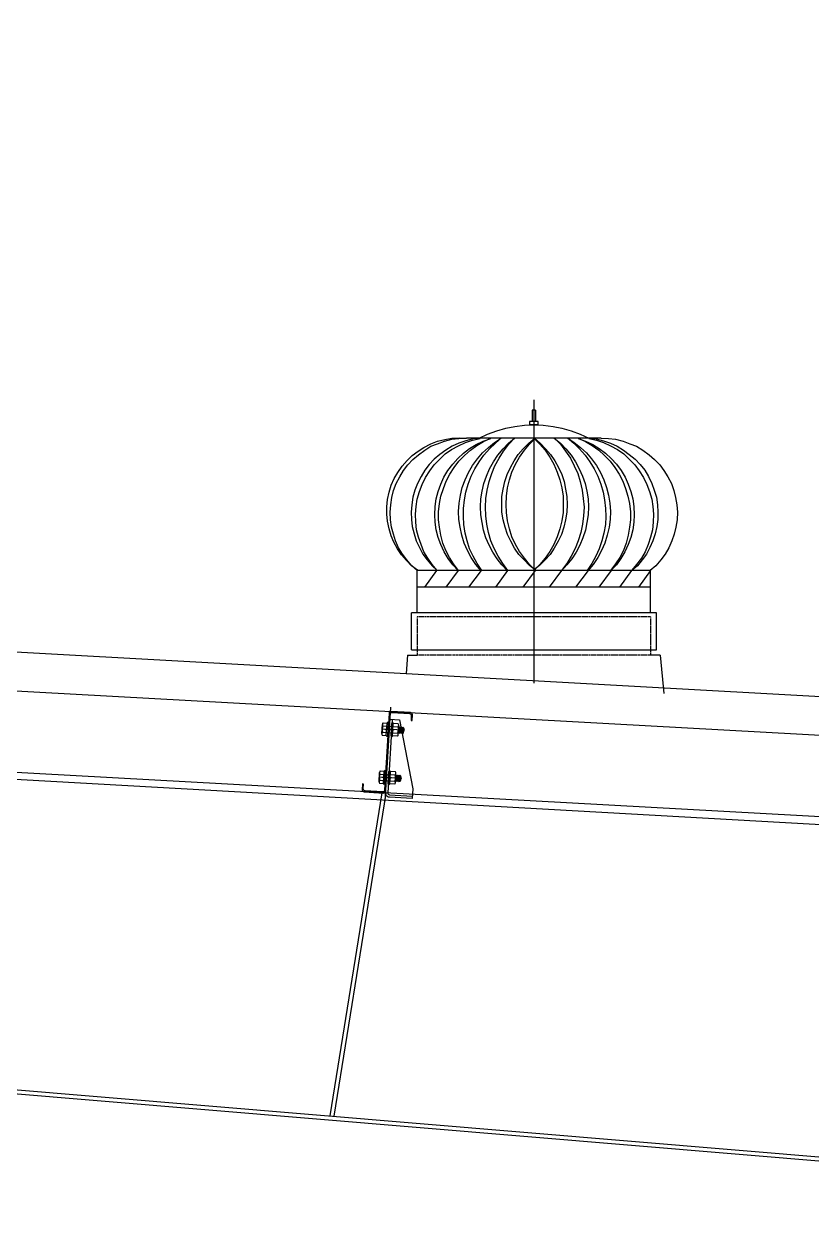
# Model space of a CAD drawing. Header units: metres. Extents: x 31037 to 31490, y -4422 to -3483.
# Drawn here: x 31289.725 to 31291.752, y -4401.51 to -4398.418 of the extents above; entities that cross this region are included whole.
import ezdxf

# ---------------------------------------------------------------- set-up
doc = ezdxf.new("R2010")
doc.units = ezdxf.units.M
doc.header["$LTSCALE"] = 30
doc.header["$MEASUREMENT"] = 0
doc.linetypes.add('DASHDOT', pattern=[1, 0.5, -0.25, 0, -0.25])
doc.layers.get('0').update_dxf_attribs({"color": 30, "lineweight": 40})
for name, color, linetype in [('JSC-1A-Thin', 254, 'Continuous'), ('JSC-G-Grid Line', 250, 'DASHDOT'), ('JSC-U-Steel', 21, 'Continuous'), ('STEEL', 33, 'Continuous')]:
    doc.layers.add(name, color=color, linetype=linetype)
doc.layers.add('JSC-4D-Bolt', color=240, linetype='Continuous', lineweight=18)

msp = doc.modelspace()

# ---------------------------------------------------------------- linework, layer by layer
at = {"color": 0, "lineweight": 25}
for p, q in [((31290.64554, -4400.39571, -0.00012), (31290.51204, -4401.2273, -0.00012)), ((31290.65541, -4400.39729, -0.00012), (31290.52204, -4401.22813, -0.00012))]:
    msp.add_line(p, q, dxfattribs=at)
for points in [[(31167.82867, -4400.32318), (31195.40861, -4398.41783), (31224.35861, -4400.41783), (31260.50861, -4398.41783), (31295.28496, -4400.34183)], [(31167.83556, -4400.42294), (31195.40861, -4398.51807), (31224.35792, -4400.51802), (31260.50861, -4398.51798), (31295.27944, -4400.44168)]]:
    msp.add_lwpolyline(points, dxfattribs=at)
at = {"layer": 'JSC-1A-Thin', "color": 0, "lineweight": 25, "extrusion": (-0.000697341, -0.000131776, 1)}
msp.add_line((31291.36108, -4400.04138, 0.00046), (31291.37091, -4400.14009, 0.00046), dxfattribs=at)
at = {"layer": 'JSC-1A-Thin', "color": 0, "linetype": 'DASHDOT', "lineweight": 25, "extrusion": (-0.000697341, -0.000131776, 1), "elevation": -21.24047}
msp.add_lwpolyline([(31291.02879, -4399.38743), (31291.02879, -4400.11695)], dxfattribs=at)
at = {"layer": 'JSC-1A-Thin', "color": 0, "lineweight": 25, "extrusion": (-0.000697341, -0.000131776, 1), "elevation": -21.24047}
for points in [[(31291.03353, -4399.41381), (31291.02473, -4399.41381)], [(31291.02473, -4399.41381), (31291.02473, -4399.44357)], [(31291.03353, -4399.41381), (31291.03353, -4399.44357)], [(31290.8881, -4399.48618), (31290.90974, -4399.47604), (31290.93342, -4399.46724), (31290.95709, -4399.46048), (31290.98009, -4399.45574), (31291.00512, -4399.45236), (31291.02879, -4399.45169), (31291.05314, -4399.45236), (31291.07817, -4399.45574), (31291.10117, -4399.46048), (31291.12484, -4399.46724), (31291.14784, -4399.47604), (31291.17016, -4399.48618)], [(31291.04029, -4399.44357), (31291.01729, -4399.44357), (31291.01729, -4399.45101), (31291.04029, -4399.45101), (31291.04029, -4399.44357)], [(31290.72982, -4399.82574), (31290.71426, -4399.81424), (31290.70141, -4399.80071), (31290.68856, -4399.78651), (31290.67841, -4399.77095), (31290.66894, -4399.75404), (31290.6615, -4399.73781), (31290.65677, -4399.71954), (31290.65271, -4399.69993), (31290.65068, -4399.68166), (31290.65068, -4399.66273), (31290.65271, -4399.64379), (31290.65677, -4399.62552), (31290.66218, -4399.60726), (31290.66962, -4399.59035), (31290.67909, -4399.57412), (31290.68991, -4399.55856), (31290.70276, -4399.54368), (31290.71561, -4399.53083), (31290.73117, -4399.51933), (31290.74605, -4399.50986), (31290.76364, -4399.50106), (31290.78122, -4399.4943), (31290.79949, -4399.48956), (31290.81775, -4399.48618), (31290.83669, -4399.48551), (31290.85563, -4399.48618)], [(31290.72914, -4399.82642), (31290.71494, -4399.81424), (31290.70208, -4399.79936), (31290.69059, -4399.78448), (31290.68112, -4399.76825), (31290.673, -4399.75066), (31290.66759, -4399.73307), (31290.66285, -4399.71481), (31290.66015, -4399.69587), (31290.65947, -4399.67693), (31290.66082, -4399.65799), (31290.66353, -4399.63905), (31290.66826, -4399.62079), (31290.67503, -4399.6032), (31290.68382, -4399.58561), (31290.69397, -4399.56938), (31290.70479, -4399.55518), (31290.71764, -4399.54097), (31290.73185, -4399.5288), (31290.74808, -4399.51662), (31290.76364, -4399.50715), (31290.78122, -4399.50039), (31290.79881, -4399.49362), (31290.81775, -4399.48889), (31290.83601, -4399.48686), (31290.85495, -4399.48618)], [(31290.89148, -4399.48618), (31290.87254, -4399.48821), (31290.8536, -4399.49295), (31290.83601, -4399.49903), (31290.81843, -4399.50715), (31290.80287, -4399.51662), (31290.78731, -4399.52812), (31290.77243, -4399.54029), (31290.75958, -4399.55382), (31290.74808, -4399.5687), (31290.73861, -4399.58494), (31290.72982, -4399.60252), (31290.72305, -4399.62011), (31290.71764, -4399.63837), (31290.71494, -4399.65731), (31290.71358, -4399.67625), (31290.71426, -4399.69519), (31290.71629, -4399.71346), (31290.72102, -4399.7324), (31290.72644, -4399.74998), (31290.73455, -4399.76757), (31290.74335, -4399.78448), (31290.75417, -4399.79936), (31290.76702, -4399.81424), (31290.78055, -4399.82642), (31290.7677, -4399.81154), (31290.7562, -4399.7953), (31290.74605, -4399.77839), (31290.73861, -4399.76013), (31290.73185, -4399.74119), (31290.72711, -4399.72225), (31290.72508, -4399.70263), (31290.72441, -4399.68166), (31290.72576, -4399.66205), (31290.72914, -4399.64311), (31290.73455, -4399.62349), (31290.74132, -4399.60523), (31290.75011, -4399.58764), (31290.76093, -4399.57006), (31290.77243, -4399.55518), (31290.78664, -4399.54029), (31290.80084, -4399.52677), (31290.81707, -4399.51527), (31290.83466, -4399.5058), (31290.85292, -4399.49768), (31290.87119, -4399.49159), (31290.8908, -4399.48686)], [(31290.83398, -4399.82642), (31290.82046, -4399.81221), (31290.80828, -4399.79598), (31290.79813, -4399.77839), (31290.78934, -4399.76013), (31290.78258, -4399.74187), (31290.77784, -4399.72225), (31290.77514, -4399.70263), (31290.77446, -4399.68302), (31290.77514, -4399.66205), (31290.77784, -4399.64243), (31290.78258, -4399.62349), (31290.78934, -4399.60455), (31290.79746, -4399.58629), (31290.8076, -4399.56938), (31290.82046, -4399.55315), (31290.83331, -4399.53827), (31290.84819, -4399.52474), (31290.86375, -4399.51256), (31290.88066, -4399.50242), (31290.89892, -4399.49362), (31290.91786, -4399.48686)], [(31290.83398, -4399.82574), (31290.82181, -4399.80951), (31290.81166, -4399.79327), (31290.80219, -4399.77501), (31290.79475, -4399.75607), (31290.78934, -4399.73578), (31290.78596, -4399.71549), (31290.78393, -4399.69587), (31290.78393, -4399.67558), (31290.78596, -4399.65461), (31290.79002, -4399.63499), (31290.79611, -4399.61538), (31290.80355, -4399.59644), (31290.81302, -4399.57885), (31290.82384, -4399.56126), (31290.83601, -4399.54503), (31290.85022, -4399.53083), (31290.86578, -4399.5173), (31290.88201, -4399.50512), (31290.8996, -4399.49498), (31290.91786, -4399.48618)], [(31290.89216, -4399.82642), (31290.8793, -4399.81086), (31290.86781, -4399.79327), (31290.85834, -4399.77501), (31290.84954, -4399.75607), (31290.84345, -4399.73578), (31290.8394, -4399.71549), (31290.83601, -4399.69519), (31290.83534, -4399.6749), (31290.83669, -4399.65326), (31290.84007, -4399.63296), (31290.84481, -4399.61335), (31290.85225, -4399.59373), (31290.86104, -4399.57479), (31290.87119, -4399.55653), (31290.88404, -4399.53962), (31290.89689, -4399.52406), (31290.91245, -4399.50986), (31290.92801, -4399.497), (31290.94559, -4399.48551)], [(31290.89486, -4399.82642), (31290.88269, -4399.80883), (31290.87254, -4399.78989), (31290.86375, -4399.77095), (31290.85766, -4399.75066), (31290.85225, -4399.73037), (31290.84887, -4399.70872), (31290.84751, -4399.68775), (31290.84819, -4399.66678), (31290.85022, -4399.64514), (31290.8536, -4399.62485), (31290.85969, -4399.60455), (31290.86781, -4399.58426), (31290.87727, -4399.56532), (31290.8881, -4399.54706), (31290.90027, -4399.53015), (31290.91448, -4399.51391), (31290.93003, -4399.49903), (31290.94559, -4399.48551)], [(31291.20195, -4399.48618), (31290.85563, -4399.48618)], [(31290.96115, -4399.82709), (31290.94695, -4399.81221), (31290.93477, -4399.79665), (31290.92327, -4399.77907), (31290.9138, -4399.76148), (31290.90568, -4399.74254), (31290.8996, -4399.72293), (31290.89554, -4399.70331), (31290.89216, -4399.68302), (31290.89148, -4399.66273), (31290.89216, -4399.64243), (31290.89554, -4399.62214), (31290.90027, -4399.60252), (31290.90704, -4399.58359), (31290.91515, -4399.56465), (31290.9253, -4399.54706), (31290.93612, -4399.53015), (31290.94965, -4399.51391), (31290.96386, -4399.49903), (31290.97941, -4399.48618)], [(31290.96183, -4399.82642), (31290.94897, -4399.80883), (31290.9368, -4399.78989), (31290.92665, -4399.77027), (31290.91854, -4399.74998), (31290.91245, -4399.72901), (31290.90771, -4399.70737), (31290.90501, -4399.68572), (31290.90433, -4399.6634), (31290.90568, -4399.64176), (31290.90839, -4399.62011), (31290.9138, -4399.59779), (31290.92057, -4399.5775), (31290.92868, -4399.55721), (31290.9395, -4399.53759), (31290.951, -4399.51933), (31290.96453, -4399.50174), (31290.98009, -4399.48551)], [(31291.03285, -4399.82574), (31291.01729, -4399.81356), (31291.00376, -4399.79936), (31290.99024, -4399.78516), (31290.97941, -4399.76892), (31290.96927, -4399.75133), (31290.96115, -4399.73375), (31290.95506, -4399.71481), (31290.95033, -4399.69587), (31290.94695, -4399.67625), (31290.94627, -4399.65664), (31290.94695, -4399.63635), (31290.95033, -4399.61741), (31290.95439, -4399.59779), (31290.96047, -4399.57953), (31290.96859, -4399.56126), (31290.97806, -4399.54435), (31290.98888, -4399.52812), (31291.00173, -4399.51324), (31291.01594, -4399.49903), (31291.0315, -4399.48618)], [(31291.03285, -4399.82642), (31291.01729, -4399.81154), (31291.00444, -4399.7953), (31290.99159, -4399.77771), (31290.98144, -4399.75945), (31290.97265, -4399.73984), (31290.96656, -4399.71954), (31290.96115, -4399.69857), (31290.95844, -4399.67761), (31290.95777, -4399.65664), (31290.95844, -4399.63499), (31290.96115, -4399.61402), (31290.96656, -4399.59373), (31290.97265, -4399.57344), (31290.98144, -4399.55315), (31290.99159, -4399.53488), (31291.00444, -4399.5173), (31291.01729, -4399.50174), (31291.03285, -4399.48618)], [(31291.03014, -4399.48618), (31291.04502, -4399.49903), (31291.05923, -4399.51324), (31291.07208, -4399.52812), (31291.0829, -4399.54435), (31291.09237, -4399.56126), (31291.10049, -4399.57953), (31291.10658, -4399.59779), (31291.11064, -4399.61741), (31291.11402, -4399.63635), (31291.11469, -4399.65664), (31291.11402, -4399.67625), (31291.11064, -4399.69587), (31291.1059, -4399.71481), (31291.09981, -4399.73375), (31291.0917, -4399.75133), (31291.08155, -4399.76892), (31291.07073, -4399.78516), (31291.05788, -4399.79936), (31291.04367, -4399.81356), (31291.02811, -4399.82574)], [(31291.02879, -4399.48618), (31291.04435, -4399.50174), (31291.05788, -4399.5173), (31291.07005, -4399.53488), (31291.0802, -4399.55315), (31291.08899, -4399.57344), (31291.09576, -4399.59373), (31291.10049, -4399.61402), (31291.10387, -4399.63499), (31291.10455, -4399.65664), (31291.10387, -4399.67761), (31291.10049, -4399.69857), (31291.09576, -4399.71954), (31291.08899, -4399.73984), (31291.0802, -4399.75945), (31291.07005, -4399.77771), (31291.05788, -4399.7953), (31291.04435, -4399.81154), (31291.02879, -4399.82642)], [(31291.08155, -4399.48551), (31291.09711, -4399.50174), (31291.11064, -4399.51933), (31291.12281, -4399.53759), (31291.13296, -4399.55721), (31291.14175, -4399.5775), (31291.14784, -4399.59779), (31291.15325, -4399.62011), (31291.15596, -4399.64176), (31291.15799, -4399.6634), (31291.15663, -4399.68572), (31291.15393, -4399.70737), (31291.14987, -4399.72901), (31291.1431, -4399.74998), (31291.13499, -4399.77027), (31291.12484, -4399.78989), (31291.11334, -4399.80883), (31291.09981, -4399.82642)], [(31291.08155, -4399.48618), (31291.09711, -4399.49903), (31291.11131, -4399.51391), (31291.12484, -4399.53015), (31291.13566, -4399.54706), (31291.14581, -4399.56465), (31291.15393, -4399.58359), (31291.16069, -4399.60252), (31291.16543, -4399.62214), (31291.16881, -4399.64243), (31291.16948, -4399.66273), (31291.16881, -4399.68302), (31291.16543, -4399.70331), (31291.16137, -4399.72293), (31291.15528, -4399.74254), (31291.14716, -4399.76148), (31291.13769, -4399.77907), (31291.12619, -4399.79665), (31291.11402, -4399.81221), (31291.09981, -4399.82709)], [(31291.11537, -4399.48551), (31291.13296, -4399.497), (31291.14919, -4399.50986), (31291.16407, -4399.52406), (31291.1776, -4399.53962), (31291.18978, -4399.55653), (31291.19992, -4399.57479), (31291.20872, -4399.59373), (31291.21616, -4399.61335), (31291.22089, -4399.63296), (31291.22427, -4399.65326), (31291.22563, -4399.6749), (31291.22495, -4399.69519), (31291.22224, -4399.71549), (31291.21751, -4399.73578), (31291.21142, -4399.75607), (31291.20263, -4399.77501), (31291.19316, -4399.79327), (31291.18166, -4399.81086), (31291.16881, -4399.82642)], [(31291.11537, -4399.48551), (31291.13161, -4399.49903), (31291.14649, -4399.51391), (31291.16069, -4399.53015), (31291.17287, -4399.54706), (31291.18369, -4399.56532), (31291.19316, -4399.58426), (31291.20128, -4399.60455), (31291.20736, -4399.62485), (31291.21075, -4399.64514), (31291.21345, -4399.66678), (31291.21413, -4399.68775), (31291.21277, -4399.70872), (31291.20872, -4399.73037), (31291.20398, -4399.75066), (31291.19722, -4399.77095), (31291.18842, -4399.78989), (31291.17828, -4399.80883), (31291.1661, -4399.82642)], [(31291.1431, -4399.48618), (31291.16137, -4399.49498), (31291.17895, -4399.50512), (31291.19586, -4399.5173), (31291.21075, -4399.53083), (31291.22495, -4399.54503), (31291.23713, -4399.56126), (31291.24795, -4399.57885), (31291.25742, -4399.59644), (31291.26486, -4399.61538), (31291.27095, -4399.63499), (31291.275, -4399.65461), (31291.27771, -4399.67558), (31291.27771, -4399.69587), (31291.275, -4399.71549), (31291.27162, -4399.73578), (31291.26621, -4399.75607), (31291.25945, -4399.77501), (31291.24998, -4399.79327), (31291.23915, -4399.80951), (31291.22698, -4399.82574)], [(31291.1431, -4399.48686), (31291.16204, -4399.49362), (31291.18031, -4399.50242), (31291.19722, -4399.51256), (31291.21345, -4399.52474), (31291.22766, -4399.53827), (31291.24118, -4399.55315), (31291.25336, -4399.56938), (31291.26351, -4399.58629), (31291.27162, -4399.60455), (31291.27839, -4399.62349), (31291.28312, -4399.64243), (31291.2865, -4399.66205), (31291.28718, -4399.68302), (31291.2865, -4399.70263), (31291.28312, -4399.72225), (31291.27839, -4399.74187), (31291.27162, -4399.76013), (31291.26283, -4399.77839), (31291.25268, -4399.79598), (31291.24118, -4399.81221), (31291.22698, -4399.82642)], [(31291.17016, -4399.48618), (31291.1891, -4399.48821), (31291.20804, -4399.49295), (31291.22563, -4399.49903), (31291.24321, -4399.50715), (31291.25945, -4399.51662), (31291.27433, -4399.52812), (31291.28921, -4399.54029), (31291.30206, -4399.55382), (31291.31424, -4399.5687), (31291.32371, -4399.58494), (31291.3325, -4399.60252), (31291.33859, -4399.62011), (31291.344, -4399.63837), (31291.3467, -4399.65731), (31291.34806, -4399.67625), (31291.34738, -4399.69519), (31291.34535, -4399.71346), (31291.34129, -4399.7324), (31291.3352, -4399.74998), (31291.32709, -4399.76757), (31291.31829, -4399.78448), (31291.30747, -4399.79936), (31291.2953, -4399.81424), (31291.28109, -4399.82642)], [(31291.17016, -4399.48686), (31291.18978, -4399.49159), (31291.20804, -4399.49768), (31291.2263, -4399.5058), (31291.24389, -4399.51527), (31291.26012, -4399.52677), (31291.27433, -4399.54029), (31291.28853, -4399.55518), (31291.30003, -4399.57006), (31291.31085, -4399.58764), (31291.31965, -4399.60523), (31291.32641, -4399.62349), (31291.3325, -4399.64311), (31291.3352, -4399.66205), (31291.33656, -4399.68166), (31291.33588, -4399.70263), (31291.33385, -4399.72225), (31291.32912, -4399.74119), (31291.32303, -4399.76013), (31291.31491, -4399.77839), (31291.30544, -4399.7953), (31291.29327, -4399.81154), (31291.28042, -4399.82642)], [(31291.20195, -4399.48618), (31291.22089, -4399.48686), (31291.23915, -4399.48889), (31291.25877, -4399.49362), (31291.27568, -4399.50039), (31291.29327, -4399.50715), (31291.3095, -4399.51662), (31291.32573, -4399.5288), (31291.33926, -4399.54097), (31291.35279, -4399.55518), (31291.36361, -4399.56938), (31291.37376, -4399.58561), (31291.38255, -4399.6032), (31291.38932, -4399.62079), (31291.39338, -4399.63905), (31291.39676, -4399.65799), (31291.39811, -4399.67693), (31291.39743, -4399.69587), (31291.39405, -4399.71481), (31291.38999, -4399.73307), (31291.38391, -4399.75066), (31291.37579, -4399.76825), (31291.36632, -4399.78448), (31291.3555, -4399.79936), (31291.34265, -4399.81424), (31291.32844, -4399.82642)], [(31291.32912, -4399.82642), (31290.72914, -4399.82642)], [(31290.72914, -4399.93532), (31290.72914, -4399.82642)], [(31290.77852, -4399.82642), (31290.7474, -4399.86971)], [(31290.83398, -4399.82642), (31290.80219, -4399.86971)], [(31290.89351, -4399.82642), (31290.86104, -4399.86971)], [(31290.96115, -4399.82642), (31290.93003, -4399.86971)], [(31291.03217, -4399.82642), (31291.00038, -4399.86971)], [(31291.09981, -4399.82642), (31291.0687, -4399.86971)], [(31291.16881, -4399.82642), (31291.13634, -4399.86971)], [(31291.22766, -4399.82642), (31291.19586, -4399.86971)], [(31291.28042, -4399.82642), (31291.2493, -4399.86971)], [(31291.32912, -4399.82642), (31291.298, -4399.86971)], [(31291.32912, -4399.93532), (31291.32912, -4399.82642)], [(31291.32912, -4399.86971), (31290.72914, -4399.86971)], [(31291.344, -4399.93532), (31290.71426, -4399.93532)], [(31290.71426, -4400.03069), (31291.344, -4400.03069), (31291.344, -4399.93532)], [(31290.71426, -4400.03069), (31290.71426, -4399.93532)], [(31290.73049, -4399.94546), (31290.72914, -4399.94546)], [(31290.72914, -4399.94546), (31290.72914, -4399.94682)], [(31290.72914, -4399.94817), (31290.72914, -4399.94952)], [(31290.72914, -4399.95088), (31290.72914, -4399.95223)], [(31290.72914, -4399.95291), (31290.72914, -4399.95493)], [(31290.72914, -4399.95561), (31290.72914, -4399.95832)], [(31290.72914, -4399.95899), (31290.72914, -4399.96035)], [(31290.73252, -4399.94546), (31290.73117, -4399.94546)], [(31290.73523, -4399.94546), (31290.73388, -4399.94546)], [(31290.73861, -4399.94546), (31290.73591, -4399.94546)], [(31290.74064, -4399.94546), (31290.73929, -4399.94546)], [(31290.74335, -4399.94546), (31290.74199, -4399.94546)], [(31290.74605, -4399.94546), (31290.74402, -4399.94546)], [(31290.74943, -4399.94546), (31290.7474, -4399.94546)], [(31290.75146, -4399.94546), (31290.75011, -4399.94546)], [(31290.75417, -4399.94546), (31290.75282, -4399.94546)], [(31290.75755, -4399.94546), (31290.75484, -4399.94546)], [(31290.75958, -4399.94546), (31290.75823, -4399.94546)], [(31290.76229, -4399.94546), (31290.76093, -4399.94546)], [(31290.76567, -4399.94546), (31290.76296, -4399.94546)], [(31290.76837, -4399.94546), (31290.76634, -4399.94546)], [(31290.7704, -4399.94546), (31290.76905, -4399.94546)], [(31290.77311, -4399.94546), (31290.77175, -4399.94546)], [(31290.77649, -4399.94546), (31290.77446, -4399.94546)], [(31290.77852, -4399.94546), (31290.77717, -4399.94546)], [(31290.78122, -4399.94546), (31290.77987, -4399.94546)], [(31290.78461, -4399.94546), (31290.7819, -4399.94546)], [(31290.78731, -4399.94546), (31290.78528, -4399.94546)], [(31290.78934, -4399.94546), (31290.78799, -4399.94546)], [(31290.79272, -4399.94546), (31290.79069, -4399.94546)], [(31290.79543, -4399.94546), (31290.7934, -4399.94546)], [(31290.79746, -4399.94546), (31290.79611, -4399.94546)], [(31290.80016, -4399.94546), (31290.79881, -4399.94546)], [(31290.80355, -4399.94546), (31290.80084, -4399.94546)], [(31290.80625, -4399.94546), (31290.80422, -4399.94546)], [(31290.80828, -4399.94546), (31290.80693, -4399.94546)], [(31290.81166, -4399.94546), (31290.80963, -4399.94546)], [(31290.81437, -4399.94546), (31290.81234, -4399.94546)], [(31290.8164, -4399.94546), (31290.81505, -4399.94546)], [(31290.8191, -4399.94546), (31290.81775, -4399.94546)], [(31290.82249, -4399.94546), (31290.82046, -4399.94546)], [(31290.82519, -4399.94546), (31290.82316, -4399.94546)], [(31290.82722, -4399.94546), (31290.82587, -4399.94546)], [(31290.8306, -4399.94546), (31290.82925, -4399.94546)], [(31290.83331, -4399.94546), (31290.83128, -4399.94546)], [(31290.83534, -4399.94546), (31290.83398, -4399.94546)], [(31290.83872, -4399.94546), (31290.83669, -4399.94546)], [(31290.84143, -4399.94546), (31290.8394, -4399.94546)], [(31290.84413, -4399.94546), (31290.8421, -4399.94546)], [(31290.84616, -4399.94546), (31290.84481, -4399.94546)], [(31290.84954, -4399.94546), (31290.84819, -4399.94546)], [(31290.85225, -4399.94546), (31290.85022, -4399.94546)], [(31290.85428, -4399.94546), (31290.85292, -4399.94546)], [(31290.85766, -4399.94546), (31290.85563, -4399.94546)], [(31290.86036, -4399.94546), (31290.85834, -4399.94546)], [(31290.86307, -4399.94546), (31290.86104, -4399.94546)], [(31290.86578, -4399.94546), (31290.86375, -4399.94546)], [(31290.86848, -4399.94546), (31290.86713, -4399.94546)], [(31290.87119, -4399.94546), (31290.86916, -4399.94546)], [(31290.87322, -4399.94546), (31290.87186, -4399.94546)], [(31290.8766, -4399.94546), (31290.87525, -4399.94546)], [(31290.8793, -4399.94546), (31290.87727, -4399.94546)], [(31290.88201, -4399.94546), (31290.87998, -4399.94546)], [(31290.88472, -4399.94546), (31290.88269, -4399.94546)], [(31290.88742, -4399.94546), (31290.88607, -4399.94546)], [(31290.89013, -4399.94546), (31290.8881, -4399.94546)], [(31290.89216, -4399.94546), (31290.8908, -4399.94546)], [(31290.89554, -4399.94546), (31290.89419, -4399.94546)], [(31290.89824, -4399.94546), (31290.89621, -4399.94546)], [(31290.90095, -4399.94546), (31290.89892, -4399.94546)], [(31290.90365, -4399.94546), (31290.9023, -4399.94546)], [(31290.90636, -4399.94546), (31290.90501, -4399.94546)], [(31290.90907, -4399.94546), (31290.90704, -4399.94546)], [(31290.91177, -4399.94546), (31290.90974, -4399.94546)], [(31290.91448, -4399.94546), (31290.91312, -4399.94546)], [(31290.91718, -4399.94546), (31290.91515, -4399.94546)], [(31290.92057, -4399.94546), (31290.91786, -4399.94546)], [(31290.92259, -4399.94546), (31290.92124, -4399.94546)], [(31290.9253, -4399.94546), (31290.92395, -4399.94546)], [(31290.92801, -4399.94546), (31290.92598, -4399.94546)], [(31290.93071, -4399.94546), (31290.92868, -4399.94546)], [(31290.93342, -4399.94546), (31290.93206, -4399.94546)], [(31290.93612, -4399.94546), (31290.93409, -4399.94546)], [(31290.9395, -4399.94546), (31290.9368, -4399.94546)], [(31290.94153, -4399.94546), (31290.94018, -4399.94546)], [(31290.94424, -4399.94546), (31290.94289, -4399.94546)], [(31290.94695, -4399.94546), (31290.94492, -4399.94546)], [(31290.95033, -4399.94546), (31290.9483, -4399.94546)], [(31290.95236, -4399.94546), (31290.951, -4399.94546)], [(31290.95506, -4399.94546), (31290.95303, -4399.94546)], [(31290.95844, -4399.94546), (31290.95574, -4399.94546)], [(31290.96047, -4399.94546), (31290.95912, -4399.94546)], [(31290.96318, -4399.94546), (31290.96183, -4399.94546)], [(31290.96656, -4399.94546), (31290.96386, -4399.94546)], [(31290.96927, -4399.94546), (31290.96724, -4399.94546)], [(31290.9713, -4399.94546), (31290.96994, -4399.94546)], [(31290.974, -4399.94546), (31290.97197, -4399.94546)], [(31290.97738, -4399.94546), (31290.97535, -4399.94546)], [(31290.97941, -4399.94546), (31290.97806, -4399.94546)], [(31290.98212, -4399.94546), (31290.98077, -4399.94546)], [(31290.9855, -4399.94546), (31290.98279, -4399.94546)], [(31290.98821, -4399.94546), (31290.98618, -4399.94546)], [(31290.99024, -4399.94546), (31290.98888, -4399.94546)], [(31290.99362, -4399.94546), (31290.99091, -4399.94546)], [(31290.99632, -4399.94546), (31290.99429, -4399.94546)], [(31290.99835, -4399.94546), (31290.997, -4399.94546)], [(31291.00106, -4399.94546), (31290.99971, -4399.94546)], [(31291.00444, -4399.94546), (31291.00173, -4399.94546)], [(31291.00715, -4399.94546), (31291.00512, -4399.94546)], [(31291.00917, -4399.94546), (31291.00782, -4399.94546)], [(31291.01256, -4399.94546), (31291.00985, -4399.94546)], [(31291.01526, -4399.94546), (31291.01323, -4399.94546)], [(31291.01729, -4399.94546), (31291.01594, -4399.94546)], [(31291.02, -4399.94546), (31291.01864, -4399.94546)], [(31291.02338, -4399.94546), (31291.02135, -4399.94546)], [(31291.02609, -4399.94546), (31291.02406, -4399.94546)], [(31291.02811, -4399.94546), (31291.02676, -4399.94546)], [(31291.0315, -4399.94546), (31291.02879, -4399.94546)], [(31291.0342, -4399.94546), (31291.03217, -4399.94546)], [(31291.03623, -4399.94546), (31291.03488, -4399.94546)], [(31291.03961, -4399.94546), (31291.03758, -4399.94546)], [(31291.04232, -4399.94546), (31291.04029, -4399.94546)], [(31291.04502, -4399.94546), (31291.043, -4399.94546)], [(31291.04705, -4399.94546), (31291.0457, -4399.94546)], [(31291.05044, -4399.94546), (31291.04841, -4399.94546)], [(31291.05314, -4399.94546), (31291.05111, -4399.94546)], [(31291.05517, -4399.94546), (31291.05382, -4399.94546)], [(31291.05855, -4399.94546), (31291.05652, -4399.94546)], [(31291.06126, -4399.94546), (31291.05923, -4399.94546)], [(31291.06396, -4399.94546), (31291.06193, -4399.94546)], [(31291.06667, -4399.94546), (31291.06464, -4399.94546)], [(31291.06938, -4399.94546), (31291.06735, -4399.94546)], [(31291.07208, -4399.94546), (31291.07005, -4399.94546)], [(31291.07411, -4399.94546), (31291.07276, -4399.94546)], [(31291.07749, -4399.94546), (31291.07614, -4399.94546)], [(31291.0802, -4399.94546), (31291.07817, -4399.94546)], [(31291.0829, -4399.94546), (31291.08087, -4399.94546)], [(31291.08561, -4399.94546), (31291.08358, -4399.94546)], [(31291.08831, -4399.94546), (31291.08629, -4399.94546)], [(31291.09102, -4399.94546), (31291.08899, -4399.94546)], [(31291.09305, -4399.94546), (31291.0917, -4399.94546)], [(31291.09643, -4399.94546), (31291.09508, -4399.94546)], [(31291.09914, -4399.94546), (31291.09711, -4399.94546)], [(31291.10184, -4399.94546), (31291.09981, -4399.94546)], [(31291.10455, -4399.94546), (31291.1032, -4399.94546)], [(31291.10725, -4399.94546), (31291.10523, -4399.94546)], [(31291.10996, -4399.94546), (31291.10793, -4399.94546)], [(31291.11267, -4399.94546), (31291.11064, -4399.94546)], [(31291.11537, -4399.94546), (31291.11402, -4399.94546)], [(31291.11808, -4399.94546), (31291.11605, -4399.94546)], [(31291.12146, -4399.94546), (31291.11875, -4399.94546)], [(31291.12349, -4399.94546), (31291.12214, -4399.94546)], [(31291.12619, -4399.94546), (31291.12416, -4399.94546)], [(31291.1289, -4399.94546), (31291.12687, -4399.94546)], [(31291.13161, -4399.94546), (31291.12958, -4399.94546)], [(31291.13431, -4399.94546), (31291.13296, -4399.94546)], [(31291.13702, -4399.94546), (31291.13499, -4399.94546)], [(31291.1404, -4399.94546), (31291.13769, -4399.94546)], [(31291.14243, -4399.94546), (31291.14107, -4399.94546)], [(31291.14513, -4399.94546), (31291.1431, -4399.94546)], [(31291.14784, -4399.94546), (31291.14581, -4399.94546)], [(31291.15054, -4399.94546), (31291.14919, -4399.94546)], [(31291.15325, -4399.94546), (31291.1519, -4399.94546)], [(31291.15596, -4399.94546), (31291.15393, -4399.94546)], [(31291.15934, -4399.94546), (31291.15663, -4399.94546)], [(31291.16137, -4399.94546), (31291.16001, -4399.94546)], [(31291.16407, -4399.94546), (31291.16204, -4399.94546)], [(31291.16745, -4399.94546), (31291.16475, -4399.94546)], [(31291.16948, -4399.94546), (31291.16813, -4399.94546)], [(31291.17219, -4399.94546), (31291.17084, -4399.94546)], [(31291.1749, -4399.94546), (31291.17287, -4399.94546)], [(31291.17828, -4399.94546), (31291.17625, -4399.94546)], [(31291.18031, -4399.94546), (31291.17895, -4399.94546)], [(31291.18301, -4399.94546), (31291.18098, -4399.94546)], [(31291.18639, -4399.94546), (31291.18369, -4399.94546)], [(31291.18842, -4399.94546), (31291.18707, -4399.94546)], [(31291.19113, -4399.94546), (31291.18978, -4399.94546)], [(31291.19451, -4399.94546), (31291.19181, -4399.94546)], [(31291.19722, -4399.94546), (31291.19519, -4399.94546)], [(31291.19925, -4399.94546), (31291.19789, -4399.94546)], [(31291.20195, -4399.94546), (31291.19992, -4399.94546)], [(31291.20533, -4399.94546), (31291.20263, -4399.94546)], [(31291.20736, -4399.94546), (31291.20601, -4399.94546)], [(31291.21007, -4399.94546), (31291.20872, -4399.94546)], [(31291.21345, -4399.94546), (31291.21075, -4399.94546)], [(31291.21616, -4399.94546), (31291.21413, -4399.94546)], [(31291.21819, -4399.94546), (31291.21683, -4399.94546)], [(31291.22089, -4399.94546), (31291.21886, -4399.94546)], [(31291.22427, -4399.94546), (31291.22224, -4399.94546)], [(31291.2263, -4399.94546), (31291.22495, -4399.94546)], [(31291.22901, -4399.94546), (31291.22766, -4399.94546)], [(31291.23239, -4399.94546), (31291.22968, -4399.94546)], [(31291.2351, -4399.94546), (31291.23307, -4399.94546)], [(31291.23713, -4399.94546), (31291.23577, -4399.94546)], [(31291.24051, -4399.94546), (31291.2378, -4399.94546)], [(31291.24321, -4399.94546), (31291.24118, -4399.94546)], [(31291.24524, -4399.94546), (31291.24389, -4399.94546)], [(31291.24795, -4399.94546), (31291.24659, -4399.94546)], [(31291.25133, -4399.94546), (31291.2493, -4399.94546)], [(31291.25404, -4399.94546), (31291.25201, -4399.94546)], [(31291.25606, -4399.94546), (31291.25471, -4399.94546)], [(31291.25945, -4399.94546), (31291.25674, -4399.94546)], [(31291.26215, -4399.94546), (31291.26012, -4399.94546)], [(31291.26418, -4399.94546), (31291.26283, -4399.94546)], [(31291.26756, -4399.94546), (31291.26553, -4399.94546)], [(31291.27027, -4399.94546), (31291.26824, -4399.94546)], [(31291.27297, -4399.94546), (31291.27095, -4399.94546)], [(31291.275, -4399.94546), (31291.27365, -4399.94546)], [(31291.27839, -4399.94546), (31291.27568, -4399.94546)], [(31291.28109, -4399.94546), (31291.27906, -4399.94546)], [(31291.28312, -4399.94546), (31291.28177, -4399.94546)], [(31291.2865, -4399.94546), (31291.28447, -4399.94546)], [(31291.28921, -4399.94546), (31291.28718, -4399.94546)], [(31291.29191, -4399.94546), (31291.28989, -4399.94546)], [(31291.29394, -4399.94546), (31291.29259, -4399.94546)], [(31291.29733, -4399.94546), (31291.2953, -4399.94546)], [(31291.30003, -4399.94546), (31291.298, -4399.94546)], [(31291.30206, -4399.94546), (31291.30071, -4399.94546)], [(31291.30544, -4399.94546), (31291.30409, -4399.94546)], [(31291.30815, -4399.94546), (31291.30612, -4399.94546)], [(31291.31085, -4399.94546), (31291.30882, -4399.94546)], [(31291.31356, -4399.94546), (31291.31153, -4399.94546)], [(31291.31627, -4399.94546), (31291.31424, -4399.94546)], [(31291.31897, -4399.94546), (31291.31694, -4399.94546)], [(31291.321, -4399.94546), (31291.31965, -4399.94546)], [(31291.32438, -4399.94546), (31291.32303, -4399.94546)], [(31291.32709, -4399.94546), (31291.32506, -4399.94546)], [(31291.32912, -4399.94546), (31291.32776, -4399.94546)], [(31291.32912, -4399.94546), (31291.32912, -4399.94682)], [(31291.32912, -4399.94817), (31291.32912, -4399.94952)], [(31291.32912, -4399.95088), (31291.32912, -4399.95223)], [(31291.32912, -4399.95291), (31291.32912, -4399.95493)], [(31291.32912, -4399.95561), (31291.32912, -4399.95832)], [(31291.32912, -4399.95899), (31291.32912, -4399.96035)], [(31290.72914, -4399.96102), (31290.72914, -4399.96305)], [(31290.72914, -4399.96373), (31290.72914, -4399.96643)], [(31290.72914, -4399.96711), (31290.72914, -4399.96846)], [(31290.72914, -4399.96982), (31290.72914, -4399.97117)], [(31290.72914, -4399.97184), (31290.72914, -4399.97387)], [(31290.72914, -4399.97523), (31290.72914, -4399.97726)], [(31290.72914, -4399.97793), (31290.72914, -4399.97929)], [(31290.72914, -4399.97996), (31290.72914, -4399.98199)], [(31290.72914, -4399.98267), (31290.72914, -4399.98537)], [(31290.72914, -4399.98605), (31290.72914, -4399.9874)], [(31290.72914, -4399.98875), (31290.72914, -4399.99011)], [(31291.32912, -4399.96102), (31291.32912, -4399.96305)], [(31291.32912, -4399.96373), (31291.32912, -4399.96643)], [(31291.32912, -4399.96711), (31291.32912, -4399.96846)], [(31291.32912, -4399.96982), (31291.32912, -4399.97117)], [(31291.32912, -4399.97184), (31291.32912, -4399.97387)], [(31291.32912, -4399.97523), (31291.32912, -4399.97726)], [(31291.32912, -4399.97793), (31291.32912, -4399.97929)], [(31291.32912, -4399.97996), (31291.32912, -4399.98199)], [(31291.32912, -4399.98267), (31291.32912, -4399.98537)], [(31291.32912, -4399.98605), (31291.32912, -4399.9874)], [(31291.32912, -4399.98875), (31291.32912, -4399.99011)], [(31290.72914, -4399.99078), (31290.72914, -4399.99349)], [(31290.72914, -4399.99417), (31290.72914, -4399.9962)], [(31290.72914, -4399.99687), (31290.72914, -4399.99822)], [(31290.72914, -4399.9989), (31290.72914, -4400.00093)], [(31290.72914, -4400.00161), (31290.72914, -4400.00431)], [(31290.72914, -4400.00499), (31290.72914, -4400.00634)], [(31290.72914, -4400.00769), (31290.72914, -4400.00905)], [(31290.72914, -4400.00972), (31290.72914, -4400.01243)], [(31290.72914, -4400.01311), (31290.72914, -4400.01513)], [(31290.72914, -4400.01581), (31290.72914, -4400.01716)], [(31290.72914, -4400.01784), (31290.72914, -4400.01987)], [(31290.72914, -4400.02122), (31290.72914, -4400.02325)], [(31291.32912, -4399.99078), (31291.32912, -4399.99349)], [(31291.32912, -4399.99417), (31291.32912, -4399.9962)], [(31291.32912, -4399.99687), (31291.32912, -4399.99822)], [(31291.32912, -4399.9989), (31291.32912, -4400.00093)], [(31291.32912, -4400.00161), (31291.32912, -4400.00431)], [(31291.32912, -4400.00499), (31291.32912, -4400.00634)], [(31291.32912, -4400.00769), (31291.32912, -4400.00905)], [(31291.32912, -4400.00972), (31291.32912, -4400.01243)], [(31291.32912, -4400.01311), (31291.32912, -4400.01513)], [(31291.32912, -4400.01581), (31291.32912, -4400.01716)], [(31291.32912, -4400.01784), (31291.32912, -4400.01987)], [(31291.32912, -4400.02122), (31291.32912, -4400.02325)], [(31290.70411, -4400.04422), (31290.70063, -4400.09146)], [(31290.70411, -4400.04422), (31290.72914, -4400.04422)], [(31290.72914, -4400.02393), (31290.72914, -4400.02528)], [(31290.72914, -4400.02663), (31290.72914, -4400.02799)], [(31290.72914, -4400.02866), (31290.72914, -4400.03137)], [(31290.72914, -4400.03205), (31290.72914, -4400.03407)], [(31290.72914, -4400.03475), (31290.72914, -4400.0361)], [(31290.72914, -4400.03746), (31290.72914, -4400.03949)], [(31290.72914, -4400.04016), (31290.72914, -4400.04219)], [(31290.72914, -4400.04287), (31290.72914, -4400.04422)], [(31290.73049, -4400.04422), (31290.72914, -4400.04422)], [(31290.73252, -4400.04422), (31290.73117, -4400.04422)], [(31290.73523, -4400.04422), (31290.73388, -4400.04422)], [(31290.73861, -4400.04422), (31290.73591, -4400.04422)], [(31290.74064, -4400.04422), (31290.73929, -4400.04422)], [(31290.74335, -4400.04422), (31290.74199, -4400.04422)], [(31290.74605, -4400.04422), (31290.74402, -4400.04422)], [(31290.74943, -4400.04422), (31290.7474, -4400.04422)], [(31290.75146, -4400.04422), (31290.75011, -4400.04422)], [(31290.75417, -4400.04422), (31290.75282, -4400.04422)], [(31290.75755, -4400.04422), (31290.75484, -4400.04422)], [(31290.75958, -4400.04422), (31290.75823, -4400.04422)], [(31290.76229, -4400.04422), (31290.76093, -4400.04422)], [(31290.76567, -4400.04422), (31290.76296, -4400.04422)], [(31290.76837, -4400.04422), (31290.76634, -4400.04422)], [(31290.7704, -4400.04422), (31290.76905, -4400.04422)], [(31290.77311, -4400.04422), (31290.77175, -4400.04422)], [(31290.77649, -4400.04422), (31290.77446, -4400.04422)], [(31290.77852, -4400.04422), (31290.77717, -4400.04422)], [(31290.78122, -4400.04422), (31290.77987, -4400.04422)], [(31290.78461, -4400.04422), (31290.7819, -4400.04422)], [(31290.78731, -4400.04422), (31290.78528, -4400.04422)], [(31290.78934, -4400.04422), (31290.78799, -4400.04422)], [(31290.79272, -4400.04422), (31290.79069, -4400.04422)], [(31290.79543, -4400.04422), (31290.7934, -4400.04422)], [(31290.79746, -4400.04422), (31290.79611, -4400.04422)], [(31290.80016, -4400.04422), (31290.79881, -4400.04422)], [(31290.80355, -4400.04422), (31290.80084, -4400.04422)], [(31290.80625, -4400.04422), (31290.80422, -4400.04422)], [(31290.80828, -4400.04422), (31290.80693, -4400.04422)], [(31290.81166, -4400.04422), (31290.80963, -4400.04422)], [(31290.81437, -4400.04422), (31290.81234, -4400.04422)], [(31290.8164, -4400.04422), (31290.81505, -4400.04422)], [(31290.8191, -4400.04422), (31290.81775, -4400.04422)], [(31290.82249, -4400.04422), (31290.82046, -4400.04422)], [(31290.82519, -4400.04422), (31290.82316, -4400.04422)], [(31290.82722, -4400.04422), (31290.82587, -4400.04422)], [(31290.8306, -4400.04422), (31290.82925, -4400.04422)], [(31290.83331, -4400.04422), (31290.83128, -4400.04422)], [(31290.83534, -4400.04422), (31290.83398, -4400.04422)], [(31290.83872, -4400.04422), (31290.83669, -4400.04422)], [(31290.84143, -4400.04422), (31290.8394, -4400.04422)], [(31290.84413, -4400.04422), (31290.8421, -4400.04422)], [(31290.84616, -4400.04422), (31290.84481, -4400.04422)], [(31290.84954, -4400.04422), (31290.84819, -4400.04422)], [(31290.85225, -4400.04422), (31290.85022, -4400.04422)], [(31290.85428, -4400.04422), (31290.85292, -4400.04422)], [(31290.85766, -4400.04422), (31290.85563, -4400.04422)], [(31290.86036, -4400.04422), (31290.85834, -4400.04422)], [(31290.86307, -4400.04422), (31290.86104, -4400.04422)], [(31290.86578, -4400.04422), (31290.86375, -4400.04422)], [(31290.86848, -4400.04422), (31290.86713, -4400.04422)], [(31290.87119, -4400.04422), (31290.86916, -4400.04422)], [(31290.87322, -4400.04422), (31290.87186, -4400.04422)], [(31290.8766, -4400.04422), (31290.87525, -4400.04422)], [(31290.8793, -4400.04422), (31290.87727, -4400.04422)], [(31290.88201, -4400.04422), (31290.87998, -4400.04422)], [(31290.88472, -4400.04422), (31290.88269, -4400.04422)], [(31290.88742, -4400.04422), (31290.88607, -4400.04422)], [(31290.89013, -4400.04422), (31290.8881, -4400.04422)], [(31290.89216, -4400.04422), (31290.8908, -4400.04422)], [(31290.89554, -4400.04422), (31290.89419, -4400.04422)], [(31290.89824, -4400.04422), (31290.89621, -4400.04422)], [(31290.90095, -4400.04422), (31290.89892, -4400.04422)], [(31290.90365, -4400.04422), (31290.9023, -4400.04422)], [(31290.90636, -4400.04422), (31290.90501, -4400.04422)], [(31290.90907, -4400.04422), (31290.90704, -4400.04422)], [(31290.91177, -4400.04422), (31290.90974, -4400.04422)], [(31290.91448, -4400.04422), (31290.91312, -4400.04422)], [(31290.91718, -4400.04422), (31290.91515, -4400.04422)], [(31290.92057, -4400.04422), (31290.91786, -4400.04422)], [(31290.92259, -4400.04422), (31290.92124, -4400.04422)], [(31290.9253, -4400.04422), (31290.92395, -4400.04422)], [(31290.92801, -4400.04422), (31290.92598, -4400.04422)], [(31290.93071, -4400.04422), (31290.92868, -4400.04422)], [(31290.93342, -4400.04422), (31290.93206, -4400.04422)], [(31290.93612, -4400.04422), (31290.93409, -4400.04422)], [(31290.9395, -4400.04422), (31290.9368, -4400.04422)], [(31290.94153, -4400.04422), (31290.94018, -4400.04422)], [(31290.94424, -4400.04422), (31290.94289, -4400.04422)], [(31290.94695, -4400.04422), (31290.94492, -4400.04422)], [(31290.95033, -4400.04422), (31290.9483, -4400.04422)], [(31290.95236, -4400.04422), (31290.951, -4400.04422)], [(31290.95506, -4400.04422), (31290.95303, -4400.04422)], [(31290.95844, -4400.04422), (31290.95574, -4400.04422)], [(31290.96047, -4400.04422), (31290.95912, -4400.04422)], [(31290.96318, -4400.04422), (31290.96183, -4400.04422)], [(31290.96656, -4400.04422), (31290.96386, -4400.04422)], [(31290.96927, -4400.04422), (31290.96724, -4400.04422)], [(31290.9713, -4400.04422), (31290.96994, -4400.04422)], [(31290.974, -4400.04422), (31290.97197, -4400.04422)], [(31290.97738, -4400.04422), (31290.97535, -4400.04422)], [(31290.97941, -4400.04422), (31290.97806, -4400.04422)], [(31290.98212, -4400.04422), (31290.98077, -4400.04422)], [(31290.9855, -4400.04422), (31290.98279, -4400.04422)], [(31290.98821, -4400.04422), (31290.98618, -4400.04422)], [(31290.99024, -4400.04422), (31290.98888, -4400.04422)], [(31290.99362, -4400.04422), (31290.99091, -4400.04422)], [(31290.99632, -4400.04422), (31290.99429, -4400.04422)], [(31290.99835, -4400.04422), (31290.997, -4400.04422)], [(31291.00106, -4400.04422), (31290.99971, -4400.04422)], [(31291.00444, -4400.04422), (31291.00173, -4400.04422)], [(31291.00715, -4400.04422), (31291.00512, -4400.04422)], [(31291.00917, -4400.04422), (31291.00782, -4400.04422)], [(31291.01256, -4400.04422), (31291.00985, -4400.04422)], [(31291.01526, -4400.04422), (31291.01323, -4400.04422)], [(31291.01729, -4400.04422), (31291.01594, -4400.04422)], [(31291.02, -4400.04422), (31291.01864, -4400.04422)], [(31291.02338, -4400.04422), (31291.02135, -4400.04422)], [(31291.02609, -4400.04422), (31291.02406, -4400.04422)], [(31291.02811, -4400.04422), (31291.02676, -4400.04422)], [(31291.0315, -4400.04422), (31291.02879, -4400.04422)], [(31291.0342, -4400.04422), (31291.03217, -4400.04422)], [(31291.03623, -4400.04422), (31291.03488, -4400.04422)], [(31291.03961, -4400.04422), (31291.03758, -4400.04422)], [(31291.04232, -4400.04422), (31291.04029, -4400.04422)], [(31291.04502, -4400.04422), (31291.043, -4400.04422)], [(31291.04705, -4400.04422), (31291.0457, -4400.04422)], [(31291.05044, -4400.04422), (31291.04841, -4400.04422)], [(31291.05314, -4400.04422), (31291.05111, -4400.04422)], [(31291.05517, -4400.04422), (31291.05382, -4400.04422)], [(31291.05855, -4400.04422), (31291.05652, -4400.04422)], [(31291.06126, -4400.04422), (31291.05923, -4400.04422)], [(31291.06396, -4400.04422), (31291.06193, -4400.04422)], [(31291.06667, -4400.04422), (31291.06464, -4400.04422)], [(31291.06938, -4400.04422), (31291.06735, -4400.04422)], [(31291.07208, -4400.04422), (31291.07005, -4400.04422)], [(31291.07411, -4400.04422), (31291.07276, -4400.04422)], [(31291.07749, -4400.04422), (31291.07614, -4400.04422)], [(31291.0802, -4400.04422), (31291.07817, -4400.04422)], [(31291.0829, -4400.04422), (31291.08087, -4400.04422)], [(31291.08561, -4400.04422), (31291.08358, -4400.04422)], [(31291.08831, -4400.04422), (31291.08629, -4400.04422)], [(31291.09102, -4400.04422), (31291.08899, -4400.04422)], [(31291.09305, -4400.04422), (31291.0917, -4400.04422)], [(31291.09643, -4400.04422), (31291.09508, -4400.04422)], [(31291.09914, -4400.04422), (31291.09711, -4400.04422)], [(31291.10184, -4400.04422), (31291.09981, -4400.04422)], [(31291.10455, -4400.04422), (31291.1032, -4400.04422)], [(31291.10725, -4400.04422), (31291.10523, -4400.04422)], [(31291.10996, -4400.04422), (31291.10793, -4400.04422)], [(31291.11267, -4400.04422), (31291.11064, -4400.04422)], [(31291.11537, -4400.04422), (31291.11402, -4400.04422)], [(31291.11808, -4400.04422), (31291.11605, -4400.04422)], [(31291.12146, -4400.04422), (31291.11875, -4400.04422)], [(31291.12349, -4400.04422), (31291.12214, -4400.04422)], [(31291.12619, -4400.04422), (31291.12416, -4400.04422)], [(31291.1289, -4400.04422), (31291.12687, -4400.04422)], [(31291.13161, -4400.04422), (31291.12958, -4400.04422)], [(31291.13431, -4400.04422), (31291.13296, -4400.04422)], [(31291.13702, -4400.04422), (31291.13499, -4400.04422)], [(31291.1404, -4400.04422), (31291.13769, -4400.04422)], [(31291.14243, -4400.04422), (31291.14107, -4400.04422)], [(31291.14513, -4400.04422), (31291.1431, -4400.04422)], [(31291.14784, -4400.04422), (31291.14581, -4400.04422)], [(31291.15054, -4400.04422), (31291.14919, -4400.04422)], [(31291.15325, -4400.04422), (31291.1519, -4400.04422)], [(31291.15596, -4400.04422), (31291.15393, -4400.04422)], [(31291.15934, -4400.04422), (31291.15663, -4400.04422)], [(31291.16137, -4400.04422), (31291.16001, -4400.04422)], [(31291.16407, -4400.04422), (31291.16204, -4400.04422)], [(31291.16745, -4400.04422), (31291.16475, -4400.04422)], [(31291.16948, -4400.04422), (31291.16813, -4400.04422)], [(31291.17219, -4400.04422), (31291.17084, -4400.04422)], [(31291.1749, -4400.04422), (31291.17287, -4400.04422)], [(31291.17828, -4400.04422), (31291.17625, -4400.04422)], [(31291.18031, -4400.04422), (31291.17895, -4400.04422)], [(31291.18301, -4400.04422), (31291.18098, -4400.04422)], [(31291.18639, -4400.04422), (31291.18369, -4400.04422)], [(31291.18842, -4400.04422), (31291.18707, -4400.04422)], [(31291.19113, -4400.04422), (31291.18978, -4400.04422)], [(31291.19451, -4400.04422), (31291.19181, -4400.04422)], [(31291.19722, -4400.04422), (31291.19519, -4400.04422)], [(31291.19925, -4400.04422), (31291.19789, -4400.04422)], [(31291.20195, -4400.04422), (31291.19992, -4400.04422)], [(31291.20533, -4400.04422), (31291.20263, -4400.04422)], [(31291.20736, -4400.04422), (31291.20601, -4400.04422)], [(31291.21007, -4400.04422), (31291.20872, -4400.04422)], [(31291.21345, -4400.04422), (31291.21075, -4400.04422)], [(31291.21616, -4400.04422), (31291.21413, -4400.04422)], [(31291.21819, -4400.04422), (31291.21683, -4400.04422)], [(31291.22089, -4400.04422), (31291.21886, -4400.04422)], [(31291.22427, -4400.04422), (31291.22224, -4400.04422)], [(31291.2263, -4400.04422), (31291.22495, -4400.04422)], [(31291.22901, -4400.04422), (31291.22766, -4400.04422)], [(31291.23239, -4400.04422), (31291.22968, -4400.04422)], [(31291.2351, -4400.04422), (31291.23307, -4400.04422)], [(31291.23713, -4400.04422), (31291.23577, -4400.04422)], [(31291.24051, -4400.04422), (31291.2378, -4400.04422)], [(31291.24321, -4400.04422), (31291.24118, -4400.04422)], [(31291.24524, -4400.04422), (31291.24389, -4400.04422)], [(31291.24795, -4400.04422), (31291.24659, -4400.04422)], [(31291.25133, -4400.04422), (31291.2493, -4400.04422)], [(31291.25404, -4400.04422), (31291.25201, -4400.04422)], [(31291.25606, -4400.04422), (31291.25471, -4400.04422)], [(31291.25945, -4400.04422), (31291.25674, -4400.04422)], [(31291.26215, -4400.04422), (31291.26012, -4400.04422)], [(31291.26418, -4400.04422), (31291.26283, -4400.04422)], [(31291.26756, -4400.04422), (31291.26553, -4400.04422)], [(31291.27027, -4400.04422), (31291.26824, -4400.04422)], [(31291.27297, -4400.04422), (31291.27095, -4400.04422)], [(31291.275, -4400.04422), (31291.27365, -4400.04422)], [(31291.27839, -4400.04422), (31291.27568, -4400.04422)], [(31291.28109, -4400.04422), (31291.27906, -4400.04422)], [(31291.28312, -4400.04422), (31291.28177, -4400.04422)], [(31291.2865, -4400.04422), (31291.28447, -4400.04422)], [(31291.28921, -4400.04422), (31291.28718, -4400.04422)], [(31291.29191, -4400.04422), (31291.28989, -4400.04422)], [(31291.29394, -4400.04422), (31291.29259, -4400.04422)], [(31291.29733, -4400.04422), (31291.2953, -4400.04422)], [(31291.30003, -4400.04422), (31291.298, -4400.04422)], [(31291.30206, -4400.04422), (31291.30071, -4400.04422)], [(31291.30544, -4400.04422), (31291.30409, -4400.04422)], [(31291.30815, -4400.04422), (31291.30612, -4400.04422)], [(31291.31085, -4400.04422), (31291.30882, -4400.04422)], [(31291.31356, -4400.04422), (31291.31153, -4400.04422)], [(31291.31627, -4400.04422), (31291.31424, -4400.04422)], [(31291.31897, -4400.04422), (31291.31694, -4400.04422)], [(31291.321, -4400.04422), (31291.31965, -4400.04422)], [(31291.32438, -4400.04422), (31291.32303, -4400.04422)], [(31291.32709, -4400.04422), (31291.32506, -4400.04422)], [(31291.32912, -4400.04422), (31291.32776, -4400.04422)], [(31291.32912, -4400.02393), (31291.32912, -4400.02528)], [(31291.32912, -4400.02663), (31291.32912, -4400.02799)], [(31291.32912, -4400.02866), (31291.32912, -4400.03137)], [(31291.32912, -4400.03205), (31291.32912, -4400.03407)], [(31291.32912, -4400.03475), (31291.32912, -4400.0361)], [(31291.32912, -4400.03746), (31291.32912, -4400.03949)], [(31291.32912, -4400.04016), (31291.32912, -4400.04219)], [(31291.32912, -4400.04287), (31291.32912, -4400.04422)], [(31291.35347, -4400.04422), (31291.32912, -4400.04422)]]:
    msp.add_lwpolyline(points, dxfattribs=at)
at = {"layer": 'JSC-4D-Bolt', "color": 0, "linetype": 'Continuous', "lineweight": 25}
for p, q in [((31290.64555, -4400.24355, -0.00012), (31290.64696, -4400.21969, -0.00012)), ((31290.7026, -4400.23495, -0.00012), (31290.64626, -4400.23162, -0.00012)), ((31290.64805, -4400.22375, -0.00012), (31290.68736, -4400.22607, -0.00012)), ((31290.64852, -4400.21579, -0.00012), (31290.65878, -4400.2164, -0.00012)), ((31290.65285, -4400.23201, -0.00012), (31290.67626, -4400.2334, -0.00012)), ((31290.6569, -4400.24822, -0.00012), (31290.65878, -4400.2164, -0.00012)), ((31290.67725, -4400.23345, -0.00012), (31290.65824, -4400.23233, -0.00012)), ((31290.66072, -4400.24844, -0.00012), (31290.66259, -4400.21663, -0.00012)), ((31290.66925, -4400.24895, -0.00012), (31290.67113, -4400.21713, -0.00012)), ((31290.67306, -4400.24917, -0.00012), (31290.67494, -4400.21735, -0.00012)), ((31290.68783, -4400.21812, -0.00012), (31290.67494, -4400.21735, -0.00012)), ((31290.68752, -4400.24603, -0.00012), (31290.68892, -4400.22217, -0.00012)), ((31290.69135, -4400.24227, -0.00012), (31290.68832, -4400.23233, -0.00012)), ((31290.69235, -4400.241, -0.00012), (31290.68855, -4400.22851, -0.00012)), ((31290.68865, -4400.22676, -0.00012), (31290.68964, -4400.22753, -0.00012)), ((31290.68964, -4400.22753, -0.00012), (31290.69064, -4400.22626, -0.00012)), ((31290.69418, -4400.24244, -0.00012), (31290.68964, -4400.22753, -0.00012)), ((31290.69518, -4400.24116, -0.00012), (31290.69064, -4400.22626, -0.00012)), ((31290.69064, -4400.22626, -0.00012), (31290.69247, -4400.2277, -0.00012)), ((31290.69247, -4400.2277, -0.00012), (31290.69347, -4400.22643, -0.00012)), ((31290.697, -4400.2426, -0.00012), (31290.69247, -4400.2277, -0.00012)), ((31290.69801, -4400.24133, -0.00012), (31290.69347, -4400.22643, -0.00012)), ((31290.69347, -4400.22643, -0.00012), (31290.6953, -4400.22787, -0.00012)), ((31290.6953, -4400.22787, -0.00012), (31290.6963, -4400.2266, -0.00012)), ((31290.69983, -4400.24277, -0.00012), (31290.6953, -4400.22787, -0.00012)), ((31290.70083, -4400.2415, -0.00012), (31290.6963, -4400.2266, -0.00012)), ((31290.6963, -4400.2266, -0.00012), (31290.69812, -4400.22804, -0.00012)), ((31290.69812, -4400.22804, -0.00012), (31290.69912, -4400.22676, -0.00012)), ((31290.70087, -4400.23707, -0.00012), (31290.69812, -4400.22804, -0.00012)), ((31290.70091, -4400.23263, -0.00012), (31290.69912, -4400.22676, -0.00012)), ((31290.69912, -4400.22676, -0.00012), (31290.70095, -4400.2282, -0.00012)), ((31290.70083, -4400.2415, -0.00012), (31290.70095, -4400.2282, -0.00012)), ((31290.70083, -4400.2415, -0.00012), (31290.7026, -4400.23495, -0.00012)), ((31290.70095, -4400.2282, -0.00012), (31290.7026, -4400.23495, -0.00012)), ((31290.64664, -4400.24761, -0.00012), (31290.6569, -4400.24822, -0.00012)), ((31290.64711, -4400.23966, -0.00012), (31290.68642, -4400.24198, -0.00012)), ((31290.68595, -4400.24993, -0.00012), (31290.67306, -4400.24917, -0.00012)), ((31290.68775, -4400.24206, -0.00012), (31290.68852, -4400.2421, -0.00012)), ((31290.68852, -4400.2421, -0.00012), (31290.68787, -4400.23997, -0.00012)), ((31290.68952, -4400.24083, -0.00012), (31290.6881, -4400.23615, -0.00012)), ((31290.68852, -4400.2421, -0.00012), (31290.68952, -4400.24083, -0.00012)), ((31290.68952, -4400.24083, -0.00012), (31290.69135, -4400.24227, -0.00012)), ((31290.69135, -4400.24227, -0.00012), (31290.69235, -4400.241, -0.00012)), ((31290.69235, -4400.241, -0.00012), (31290.69418, -4400.24244, -0.00012)), ((31290.69418, -4400.24244, -0.00012), (31290.69518, -4400.24116, -0.00012)), ((31290.69518, -4400.24116, -0.00012), (31290.697, -4400.2426, -0.00012)), ((31290.697, -4400.2426, -0.00012), (31290.69801, -4400.24133, -0.00012)), ((31290.69801, -4400.24133, -0.00012), (31290.69983, -4400.24277, -0.00012)), ((31290.69983, -4400.24277, -0.00012), (31290.70083, -4400.2415, -0.00012)), ((31290.63824, -4400.36734, -0.00012), (31290.63965, -4400.34348, -0.00012)), ((31290.69529, -4400.35874, -0.00012), (31290.63895, -4400.35541, -0.00012)), ((31290.64074, -4400.34753, -0.00012), (31290.68005, -4400.34985, -0.00012)), ((31290.64121, -4400.33958, -0.00012), (31290.65147, -4400.34018, -0.00012)), ((31290.64554, -4400.3558, -0.00012), (31290.66895, -4400.35718, -0.00012)), ((31290.6496, -4400.372, -0.00012), (31290.65147, -4400.34018, -0.00012)), ((31290.66994, -4400.35724, -0.00012), (31290.65093, -4400.35612, -0.00012)), ((31290.65341, -4400.37223, -0.00012), (31290.65529, -4400.34041, -0.00012)), ((31290.66194, -4400.37273, -0.00012), (31290.66382, -4400.34091, -0.00012)), ((31290.66575, -4400.37295, -0.00012), (31290.66763, -4400.34114, -0.00012)), ((31290.68052, -4400.3419, -0.00012), (31290.66763, -4400.34114, -0.00012)), ((31290.68021, -4400.36982, -0.00012), (31290.68161, -4400.34596, -0.00012)), ((31290.68404, -4400.36605, -0.00012), (31290.68102, -4400.35611, -0.00012)), ((31290.68504, -4400.36478, -0.00012), (31290.68124, -4400.35229, -0.00012)), ((31290.68134, -4400.35054, -0.00012), (31290.68233, -4400.35132, -0.00012)), ((31290.68233, -4400.35132, -0.00012), (31290.68333, -4400.35005, -0.00012)), ((31290.68687, -4400.36622, -0.00012), (31290.68233, -4400.35132, -0.00012)), ((31290.68787, -4400.36495, -0.00012), (31290.68333, -4400.35005, -0.00012)), ((31290.68333, -4400.35005, -0.00012), (31290.68516, -4400.35149, -0.00012)), ((31290.68516, -4400.35149, -0.00012), (31290.68616, -4400.35021, -0.00012)), ((31290.68969, -4400.36639, -0.00012), (31290.68516, -4400.35149, -0.00012)), ((31290.6907, -4400.36512, -0.00012), (31290.68616, -4400.35021, -0.00012)), ((31290.68616, -4400.35021, -0.00012), (31290.68799, -4400.35165, -0.00012)), ((31290.68799, -4400.35165, -0.00012), (31290.68899, -4400.35038, -0.00012)), ((31290.69252, -4400.36655, -0.00012), (31290.68799, -4400.35165, -0.00012)), ((31290.69352, -4400.36528, -0.00012), (31290.68899, -4400.35038, -0.00012)), ((31290.68899, -4400.35038, -0.00012), (31290.69081, -4400.35182, -0.00012)), ((31290.69081, -4400.35182, -0.00012), (31290.69182, -4400.35055, -0.00012)), ((31290.69356, -4400.36085, -0.00012), (31290.69081, -4400.35182, -0.00012)), ((31290.6936, -4400.35642, -0.00012), (31290.69182, -4400.35055, -0.00012)), ((31290.69182, -4400.35055, -0.00012), (31290.69364, -4400.35199, -0.00012)), ((31290.69352, -4400.36528, -0.00012), (31290.69364, -4400.35199, -0.00012)), ((31290.69352, -4400.36528, -0.00012), (31290.69529, -4400.35874, -0.00012)), ((31290.69364, -4400.35199, -0.00012), (31290.69529, -4400.35874, -0.00012)), ((31290.63933, -4400.37139, -0.00012), (31290.6496, -4400.372, -0.00012)), ((31290.6398, -4400.36344, -0.00012), (31290.67911, -4400.36576, -0.00012)), ((31290.67865, -4400.37372, -0.00012), (31290.66575, -4400.37295, -0.00012)), ((31290.68044, -4400.36584, -0.00012), (31290.68121, -4400.36589, -0.00012)), ((31290.68121, -4400.36589, -0.00012), (31290.68056, -4400.36375, -0.00012)), ((31290.68221, -4400.36461, -0.00012), (31290.68079, -4400.35993, -0.00012)), ((31290.68121, -4400.36589, -0.00012), (31290.68221, -4400.36461, -0.00012)), ((31290.68221, -4400.36461, -0.00012), (31290.68404, -4400.36605, -0.00012)), ((31290.68404, -4400.36605, -0.00012), (31290.68504, -4400.36478, -0.00012)), ((31290.68504, -4400.36478, -0.00012), (31290.68687, -4400.36622, -0.00012)), ((31290.68687, -4400.36622, -0.00012), (31290.68787, -4400.36495, -0.00012)), ((31290.68787, -4400.36495, -0.00012), (31290.68969, -4400.36639, -0.00012)), ((31290.68969, -4400.36639, -0.00012), (31290.6907, -4400.36512, -0.00012)), ((31290.6907, -4400.36512, -0.00012), (31290.69252, -4400.36655, -0.00012)), ((31290.69252, -4400.36655, -0.00012), (31290.69352, -4400.36528, -0.00012))]:
    msp.add_line(p, q, dxfattribs=at)
for centre, radius, start, end in [((31290.67078, -4400.23307, -0.00012), 0.02457, 157.69559, 195.54488), ((31290.65359, -4400.22008, -0.00012), 0.00664, 139.75034, 213.49013), ((31290.66069, -4400.21651, -0.00012), 0.00191, 356.62051, 176.62051), ((31290.67304, -4400.21724, -0.00012), 0.00191, 356.62051, 176.62051), ((31290.6637, -4400.23265, -0.00012), 0.02457, 337.69559, 15.54488), ((31290.6823, -4400.22178, -0.00012), 0.00664, 319.75034, 33.49013), ((31290.65218, -4400.24395, -0.00012), 0.00664, 139.75034, 213.49013), ((31290.65881, -4400.24833, -0.00012), 0.00191, 176.62051, 356.62051), ((31290.67116, -4400.24906, -0.00012), 0.00191, 176.62051, 356.62051), ((31290.68089, -4400.24564, -0.00012), 0.00664, 319.75034, 33.49013), ((31290.66347, -4400.35686, -0.00012), 0.02457, 157.69559, 195.54488), ((31290.64628, -4400.34387, -0.00012), 0.00664, 139.75034, 213.49013), ((31290.65338, -4400.3403, -0.00012), 0.00191, 356.62051, 176.62051), ((31290.66573, -4400.34103, -0.00012), 0.00191, 356.62051, 176.62051), ((31290.65639, -4400.35644, -0.00012), 0.02457, 337.69559, 15.54488), ((31290.67499, -4400.34556, -0.00012), 0.00664, 319.75034, 33.49013), ((31290.64487, -4400.36773, -0.00012), 0.00664, 139.75034, 213.49013), ((31290.6515, -4400.37211, -0.00012), 0.00191, 176.62051, 356.62051), ((31290.66385, -4400.37284, -0.00012), 0.00191, 176.62051, 356.62051), ((31290.67358, -4400.36943, -0.00012), 0.00664, 319.75034, 33.49013)]:
    msp.add_arc(centre, radius, start, end, dxfattribs=at)
at = {"layer": 'JSC-G-Grid Line', "color": 0, "lineweight": 25}
msp.add_line((31290.66757, -4400.17565, -0.00012), (31290.6533, -4400.41736, -0.00012), dxfattribs=at)
at = {"layer": 'JSC-U-Steel', "color": 0, "lineweight": 25}
for p, q in [((31293.77861, -4400.56781, -0.00007), (31282.53408, -4399.949, -0.00007)), ((31282.49741, -4400.56777, -0.00007), (31293.77861, -4401.51023, -0.00007))]:
    msp.add_line(p, q, dxfattribs=at)
at = {"layer": 'JSC-U-Steel', "color": 0, "lineweight": 25, "elevation": -0.00012}
for points in [[(31290.72056, -4400.20959), (31290.72311, -4400.20974), (31290.72399, -4400.19477, 0.4142136), (31290.71929, -4400.18948), (31290.66938, -4400.18653, 0.4142136), (31290.66409, -4400.19123), (31290.65242, -4400.38889, -0.4142136), (31290.64714, -4400.39358), (31290.60231, -4400.39094, -0.4142136), (31290.59762, -4400.38565), (31290.59835, -4400.37322), (31290.59581, -4400.37307), (31290.59492, -4400.38804, 0.4142136), (31290.59962, -4400.39333), (31290.64953, -4400.39628, 0.4142136), (31290.65482, -4400.39158), (31290.66649, -4400.19393, -0.4142136), (31290.67178, -4400.18923), (31290.7166, -4400.19188, -0.4142136), (31290.72129, -4400.19716), (31290.72056, -4400.20959)], [(31290.67172, -4400.20708), (31290.66058, -4400.39575, 0.4142136), (31290.66528, -4400.40104), (31290.72418, -4400.40452)]]:
    msp.add_lwpolyline(points, format="xyb", dxfattribs=at)
msp.add_lwpolyline([(31290.7253, -4400.38555), (31290.72382, -4400.41051), (31290.66492, -4400.40703, -0.4142136), (31290.65459, -4400.3954), (31290.66573, -4400.20673), (31290.69069, -4400.2082)], format="xyb", close=True, dxfattribs=at)
at = {"layer": 'STEEL', "color": 0, "lineweight": 25}
for p, q in [((31293.77861, -4400.59063, -0.00007), (31282.51777, -4399.95811, -0.00007)), ((31282.49775, -4400.55778, -0.00007), (31293.77861, -4401.50019, -0.00007))]:
    msp.add_line(p, q, dxfattribs=at)

doc.saveas('drawing.dxf')
